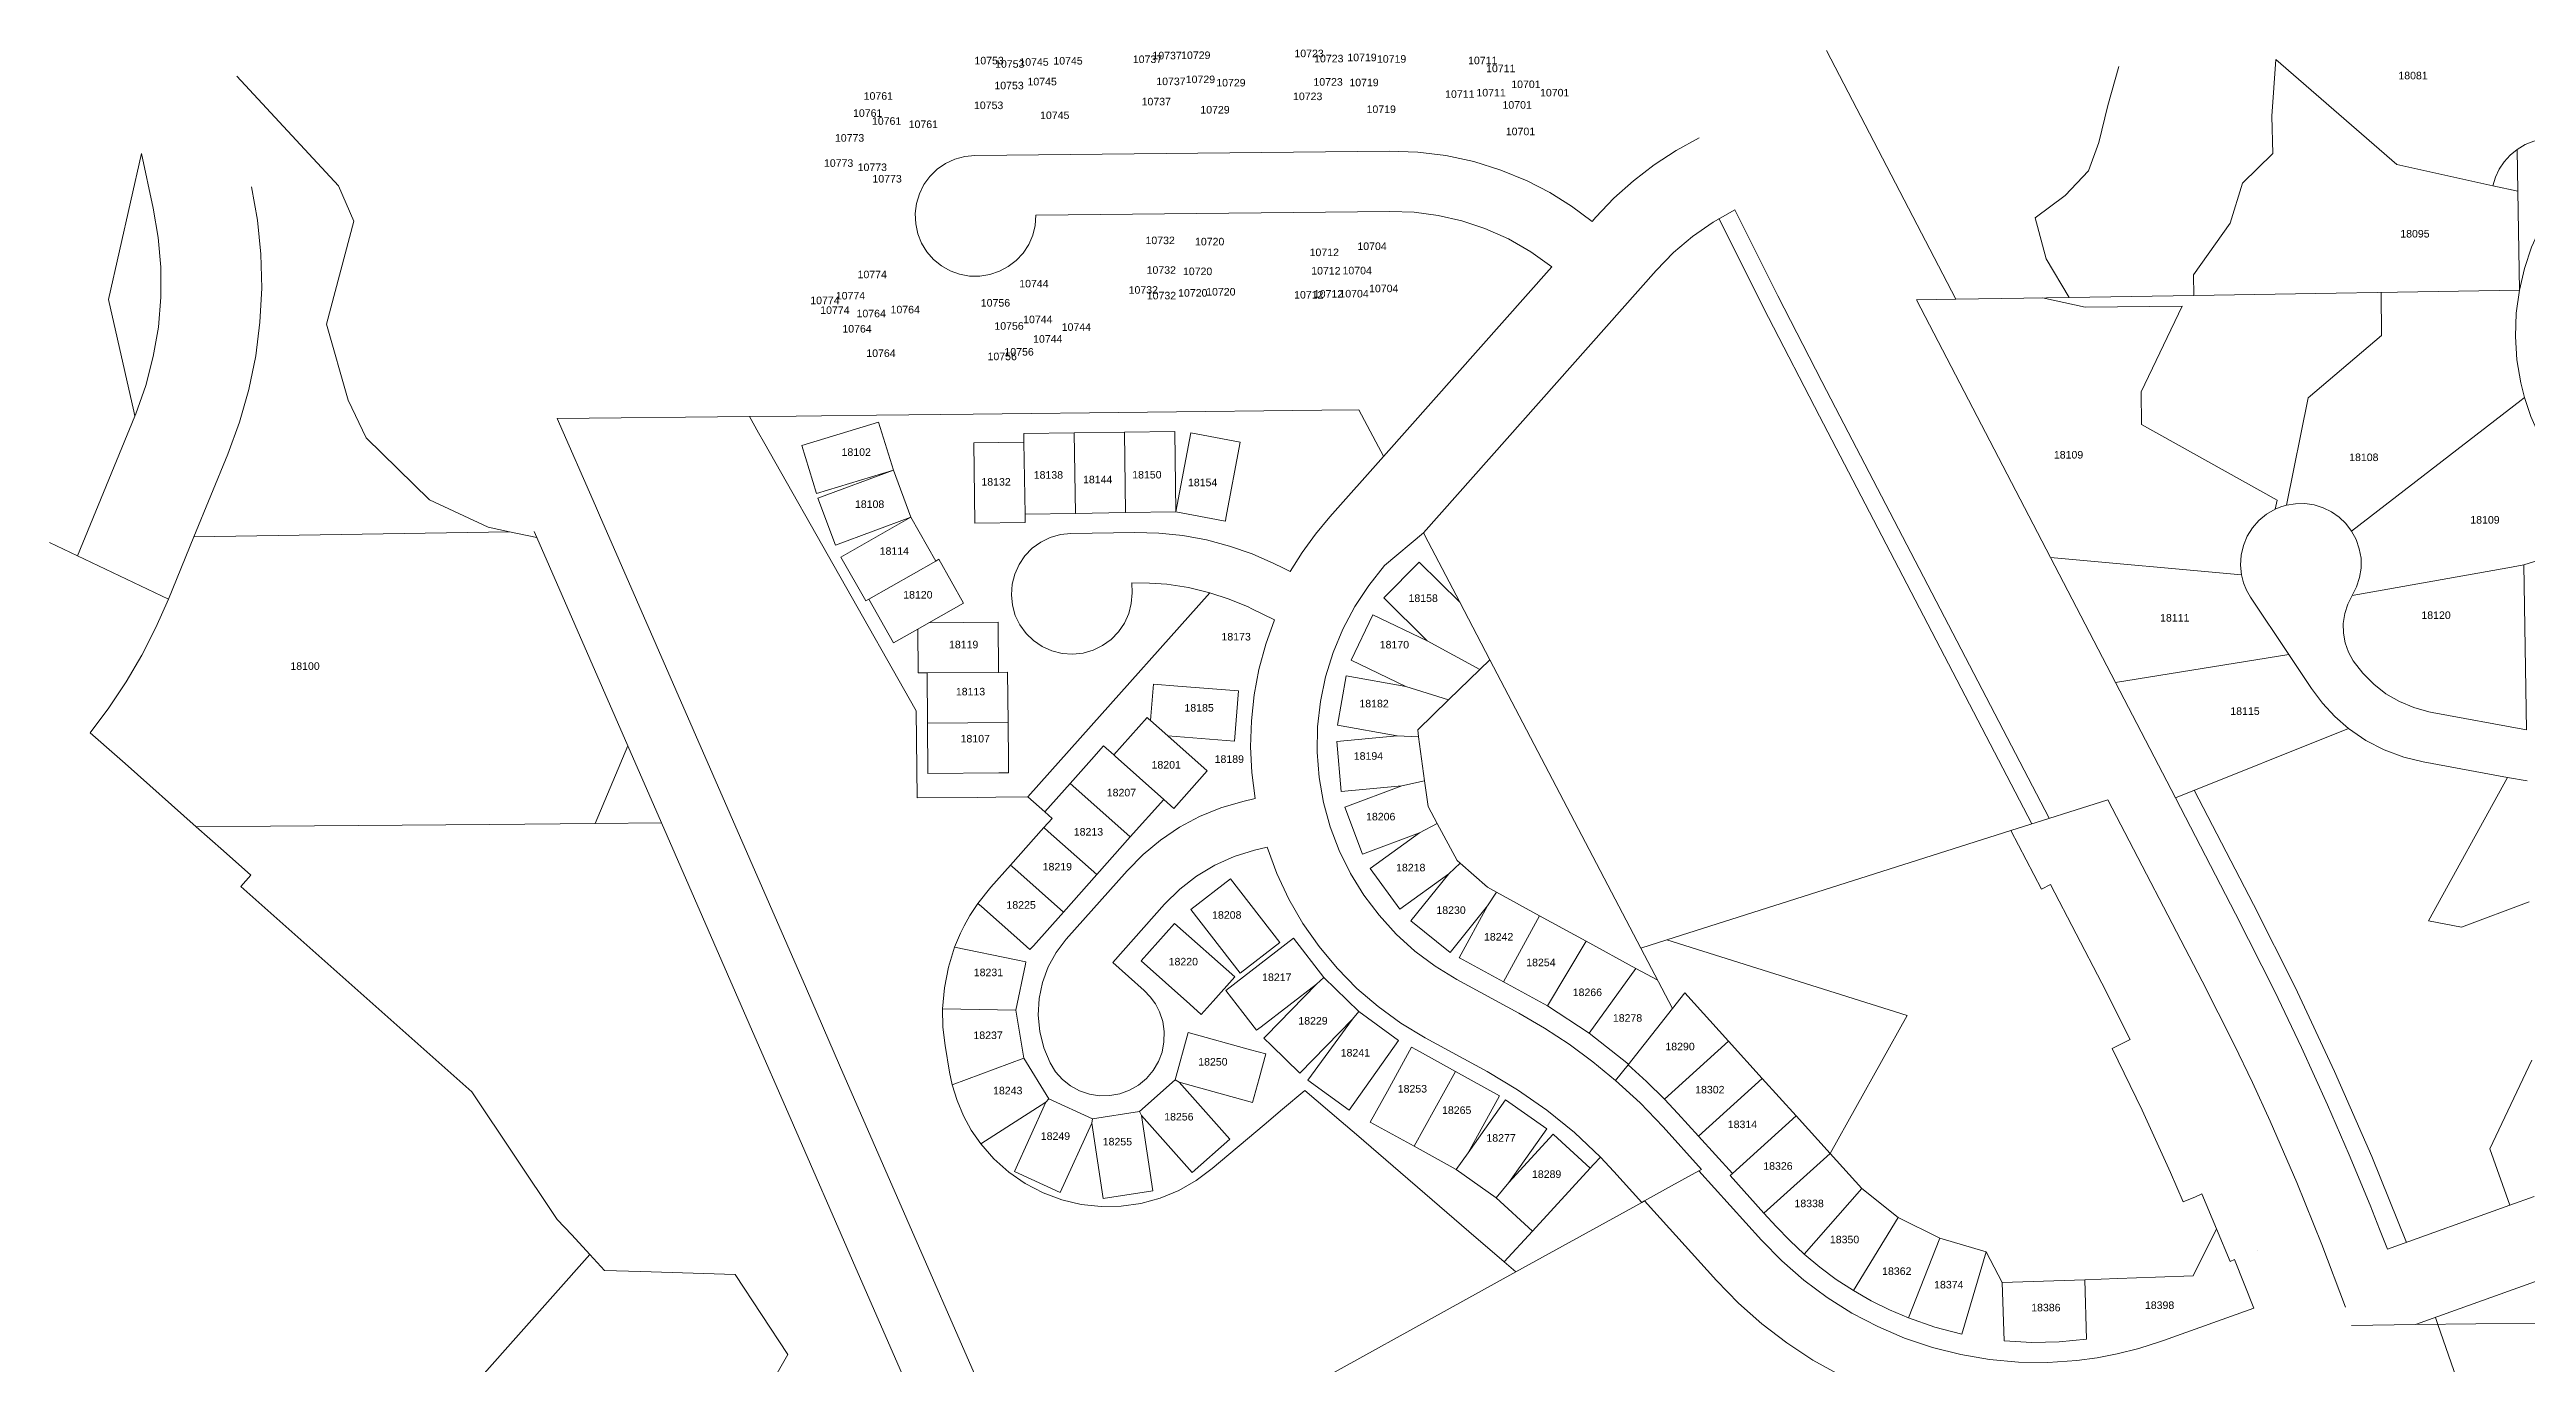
# Model space of a CAD drawing. Header units: feet. Extents: x 865220 to 2821149, y -2240498 to 944432.
# Drawn here: x 2809949 to 2812411, y 943117 to 944423 of the extents above; entities that cross this region are included whole.
import ezdxf
from ezdxf.enums import TextEntityAlignment as Align

# ---------------------------------------------------------------- set-up
doc = ezdxf.new("R2010")
doc.units = ezdxf.units.FT
doc.header["$LTSCALE"] = 0.015
doc.header["$MEASUREMENT"] = 0
doc.layers.add('Dakota County Addresses', color=7, linetype='Continuous')
doc.layers.add('Dakota County Parcels', color=7, linetype='Continuous')
doc.styles.add('Dimensions 100', font='arial.ttf')

# ---------------------------------------------------------------- blocks, each defined once
blk = doc.blocks.new('ACMAP_ANN_TEMPLATE_Dakota County Addresses')
at = {"layer": 'Dakota County Addresses', "style": 'Dimensions 100'}
blk.add_attdef('DakotaCountyAddress', text='', height=50, dxfattribs=at).set_placement((0, 0), align=Align.CENTER)

msp = doc.modelspace()

# ---------------------------------------------------------------- linework, layer by layer
at = {"layer": 'Dakota County Parcels', "lineweight": 5}
for p, q in [((2811843.9, 944174.8), (2811715.3, 944422)), ((2810236.4, 944287.5), (2810135.4, 944396.8)), ((2811995.2, 944367.4), (2812006, 944406.3)), ((2812162.1, 944413.2), (2812158, 944357)), ((2812162.1, 944413.2), (2812282.3, 944308.7)), ((2811986, 944330.6), (2811995.2, 944367.4)), ((2812158, 944357), (2812158.9, 944319.7)), ((2810007.9, 944174.7), (2810040.7, 944319.6)), ((2810052.4, 944265.5), (2810040.7, 944319.6)), ((2810869, 944317.6), (2811280.9, 944322.1)), ((2811976, 944302.6), (2811986, 944330.6)), ((2812158.9, 944319.7), (2812129, 944290.3)), ((2812401.8, 944323.8), (2812402.5, 944282.3)), ((2811952.7, 944277.9), (2811976, 944302.6)), ((2812282.3, 944308.7), (2812377.7, 944287.7)), ((2810251.9, 944252.3), (2810236.4, 944287.5)), ((2811922.9, 944255.9), (2811952.7, 944277.9)), ((2812129, 944290.3), (2812116.6, 944250.3)), ((2812377.7, 944287.7), (2812402.5, 944282.3)), ((2812402.5, 944282.3), (2812404.1, 944183.8)), ((2810251.9, 944252.3), (2810224.7, 944149.9)), ((2810929.6, 944258.3), (2811281.6, 944262.2)), ((2811482.4, 944252.2), (2811486.2, 944256.5)), ((2811933.9, 944214.9), (2811922.9, 944255.9)), ((2812116.6, 944250.3), (2812080.1, 944199.2)), ((2811275.1, 944018.5), (2811442.5, 944207.2)), ((2811314.8, 943942.7), (2811546, 944203.4)), ((2811956.8, 944176.6), (2811933.9, 944214.9)), ((2812080.1, 944199.2), (2812080.5, 944178.6)), ((2811843.9, 944174.8), (2811804.8, 944174.1)), ((2811938, 943917.9), (2811804.8, 944174.1)), ((2811956.8, 944176.6), (2811843.9, 944174.8)), ((2811972.4, 944166.8), (2811930.2, 944176.2)), ((2812080.5, 944178.6), (2811956.8, 944176.6)), ((2812404.1, 944183.8), (2812080.5, 944178.6)), ((2812267.1, 944138.6), (2812266.7, 944181.6)), ((2810224.7, 944149.9), (2810246.3, 944074.4)), ((2812069.1, 944167.8), (2811972.4, 944166.8)), ((2812028.2, 944082.8), (2812069.1, 944167.8)), ((2812194.3, 944076.8), (2812267.1, 944138.6)), ((2810246.3, 944074.4), (2810263.9, 944036.9)), ((2812028.5, 944050.4), (2812028.2, 944082.8)), ((2812172.5, 943970), (2812194.3, 944076.8)), ((2812405.8, 944074.5), (2812237.3, 943944.3)), ((2812405.5, 944091.8), (2812409.2, 944077.2)), ((2812405.8, 944074.5), (2812409.2, 944077.2)), ((2809977.1, 943919.6), (2810034.1, 944058.7)), ((2810454, 944056.1), (2810645, 944058.2)), ((2810773.4, 944052.7), (2810696.9, 944029.3)), ((2810788, 944004.9), (2810773.4, 944052.7)), ((2811708.4, 944058.5), (2811919.5, 943653.2)), ((2811724.4, 944066.8), (2811936.9, 943658.7)), ((2812163.3, 943975.1), (2812028.5, 944050.4)), ((2810126.6, 944020.8), (2810092.9, 943938.4)), ((2810263.9, 944036.9), (2810327, 943975.2)), ((2810696.9, 944029.3), (2810711.5, 943981.5)), ((2810917.8, 944032.8), (2810867.9, 944032)), ((2810867.9, 944032), (2810869, 943952.1)), ((2810967.7, 944041.9), (2810917.7, 944041.2)), ((2810917.8, 944032.8), (2810917.7, 944041.2)), ((2810918.9, 943961.2), (2810917.8, 944032.8)), ((2811017.7, 944042.7), (2810967.7, 944041.9)), ((2810967.7, 944041.9), (2810968.9, 943961.9)), ((2811067.7, 944043.4), (2811017.7, 944042.7)), ((2811017.7, 944042.7), (2811018.9, 943962.7)), ((2811068.9, 943963.4), (2811067.7, 944043.4)), ((2811083.6, 944042), (2811068.9, 943963.4)), ((2811132.8, 944032.8), (2811083.6, 944042)), ((2810711.5, 943981.5), (2810788, 944004.9)), ((2810788, 944004.9), (2810713, 943977.1)), ((2810805.4, 943958), (2810788, 944004.9)), ((2811221.7, 943958.3), (2811275.1, 944018.5)), ((2810327, 943975.2), (2810385.3, 943948.1)), ((2810713, 943977.1), (2810730.4, 943930.2)), ((2812161.5, 943966.1), (2812163.3, 943975.1)), ((2810385.3, 943948.1), (2810406.5, 943943.6)), ((2810730.4, 943930.2), (2810805.4, 943958)), ((2810805.4, 943958), (2810735.8, 943918.5)), ((2810830.1, 943914.5), (2810805.4, 943958)), ((2810869, 943952.1), (2810919, 943952.8)), ((2810918.9, 943961.2), (2810968.9, 943961.9)), ((2810919, 943952.8), (2810918.9, 943961.2)), ((2810968.9, 943961.9), (2811018.9, 943962.7)), ((2811018.9, 943962.7), (2811068.9, 943963.4)), ((2810092.9, 943938.4), (2810067.5, 943876.6)), ((2810092.9, 943938.4), (2810406.5, 943943.6)), ((2810406.5, 943943.6), (2810433.6, 943937.9)), ((2810964.4, 943941.9), (2811028, 943942.8)), ((2811314.8, 943942.7), (2811276.3, 943909.9)), ((2812408.5, 943910.7), (2812493.1, 943937.4)), ((2810735.8, 943918.5), (2810760.5, 943875)), ((2810763.5, 943876.7), (2810830.1, 943914.5)), ((2810830.1, 943914.5), (2810833.1, 943916.2)), ((2810857.7, 943872.7), (2810833.1, 943916.2)), ((2811310.6, 943913.3), (2811275.4, 943877.8)), ((2811350.9, 943873.7), (2811310.6, 943913.3)), ((2812002.6, 943793.7), (2811938, 943917.9)), ((2811938, 943917.9), (2812128, 943900.7)), ((2812411.1, 943746.8), (2812408.5, 943910.7)), ((2810760.5, 943875), (2810763.5, 943876.7)), ((2810763.5, 943876.7), (2810788.2, 943833.3)), ((2810857.7, 943872.7), (2810823.4, 943853.2)), ((2811025.1, 943892.7), (2811025.3, 943882.8)), ((2811275.4, 943877.8), (2811318.7, 943835.2)), ((2811380.9, 943816.4), (2811350.9, 943873.7)), ((2812174.9, 943821.6), (2812137, 943878.5)), ((2810823.4, 943853.2), (2810812.2, 943846.9)), ((2810892.2, 943853.8), (2810823.4, 943853.2)), ((2810892.6, 943803.8), (2810892.2, 943853.8)), ((2811166.8, 943856), (2811144.4, 943867)), ((2811264.5, 943861), (2811243, 943815.8)), ((2811318.7, 943835.2), (2811264.5, 943861)), ((2810812.2, 943846.9), (2810788.2, 943833.3)), ((2810812.2, 943846.9), (2810812.6, 943803.2)), ((2811318.7, 943835.2), (2811370.9, 943806.7)), ((2810812.6, 943803.2), (2810821.6, 943803.2)), ((2810821.6, 943803.2), (2810892.6, 943803.8)), ((2810821.6, 943803.2), (2810822, 943753.2)), ((2810892.6, 943803.8), (2810901.6, 943803.9)), ((2810902, 943753.9), (2810901.6, 943803.9)), ((2811238.1, 943800.5), (2811229.4, 943751.3)), ((2811297.5, 943789.9), (2811238.1, 943800.5)), ((2811243, 943815.8), (2811297.5, 943789.9)), ((2811339.8, 943776.4), (2811370.9, 943806.7)), ((2811370.9, 943806.7), (2811380.9, 943816.4)), ((2811380.9, 943816.4), (2811530.9, 943529.7)), ((2812002.6, 943793.7), (2812174.9, 943821.6)), ((2812197.4, 943787.7), (2812174.9, 943821.6)), ((2811127.2, 943735.5), (2811131.2, 943785.3)), ((2811339.8, 943776.4), (2811297.5, 943789.9)), ((2811309.2, 943746.7), (2811339.8, 943776.4)), ((2812062.2, 943679.1), (2812002.6, 943793.7)), ((2810810.8, 943765.4), (2810811.8, 943679)), ((2810822, 943753.2), (2810902, 943753.9)), ((2810822, 943753.2), (2810822.4, 943703.2)), ((2811040.3, 943759), (2811007, 943721.7)), ((2811060.8, 943740.8), (2811043.6, 943756)), ((2811229.4, 943751.3), (2811288.8, 943740.7)), ((2812411.1, 943746.8), (2812317.4, 943763.9)), ((2810524, 943730.8), (2810491.7, 943653.5)), ((2810996.9, 943730.6), (2811007, 943721.7)), ((2811100, 943705.8), (2811060.8, 943740.8)), ((2811060.8, 943740.8), (2811127.2, 943735.5)), ((2811288.8, 943740.7), (2811228.7, 943735.2)), ((2811228.7, 943735.2), (2811233.2, 943685.4)), ((2811310.1, 943739.8), (2811288.8, 943740.7)), ((2811310.1, 943739.8), (2811309.2, 943746.7)), ((2811316, 943696.1), (2811310.1, 943739.8)), ((2812062.2, 943679.1), (2812234.4, 943747.9)), ((2811066.8, 943668.5), (2811100, 943705.8)), ((2812392.3, 943699.4), (2812308.4, 943714.7)), ((2810921.8, 943679.9), (2810938.6, 943665)), ((2810963.7, 943693.3), (2810938.6, 943665)), ((2811023.5, 943640.1), (2811056.7, 943677.5)), ((2811056.7, 943677.5), (2811066.8, 943668.5)), ((2811135.2, 943675.5), (2811147.6, 943678.5)), ((2811233.2, 943685.4), (2811293.3, 943690.9)), ((2811293.3, 943690.9), (2811236.8, 943669.8)), ((2811316, 943696.1), (2811293.3, 943690.9)), ((2811319.5, 943670.4), (2811316, 943696.1)), ((2811995, 943677.1), (2811898.8, 943646.6)), ((2812088.9, 943496.7), (2811995, 943677.1)), ((2812062.2, 943679.1), (2812122.1, 943563.8)), ((2812313.8, 943556.6), (2812392.3, 943699.4)), ((2812412, 943695.8), (2812392.3, 943699.4)), ((2810945.7, 943658.6), (2810937.7, 943649.6)), ((2810938.6, 943665), (2810945.7, 943658.6)), ((2811236.8, 943669.8), (2811254.4, 943622.9)), ((2811310.9, 943644.1), (2811328.5, 943653.6)), ((2811328.5, 943653.6), (2811319.5, 943670.4)), ((2811348.5, 943616.7), (2811328.5, 943653.6)), ((2810095.2, 943650.2), (2810122.2, 943626.2)), ((2810937.7, 943649.6), (2810904.4, 943612.2)), ((2810990.3, 943602.8), (2811023.5, 943640.1)), ((2811159.4, 943629.9), (2811147, 943626.9)), ((2811254.4, 943622.9), (2811310.9, 943644.1)), ((2811310.9, 943644.1), (2811262, 943608.8)), ((2811898.8, 943646.6), (2811556.8, 943537.9)), ((2811898.8, 943646.6), (2811929.2, 943588.1)), ((2810122.2, 943626.2), (2810149.4, 943602.1)), ((2810149.4, 943602.1), (2810139.4, 943590.9)), ((2810904.4, 943612.2), (2810884.9, 943590.3)), ((2810957, 943565.4), (2810990.3, 943602.8)), ((2810959.7, 943538.4), (2811020.3, 943606.4)), ((2811262, 943608.8), (2811291.3, 943568.3)), ((2811291.3, 943568.3), (2811340.2, 943603.6)), ((2811340.2, 943603.6), (2811302.4, 943556.6)), ((2811340.2, 943603.6), (2811351.3, 943614.2)), ((2811351.3, 943614.2), (2811348.5, 943616.7)), ((2811378.4, 943590.1), (2811351.3, 943614.2)), ((2810139.4, 943590.9), (2810369.2, 943386.7)), ((2810884.9, 943590.3), (2810872, 943574.1)), ((2811123.2, 943598.6), (2811083.7, 943568)), ((2811172.2, 943535.3), (2811123.2, 943598.6)), ((2811387.6, 943585.1), (2811378.4, 943590.1)), ((2811378.5, 943571.5), (2811387.6, 943585.1)), ((2811430.2, 943561.8), (2811387.6, 943585.1)), ((2811929.2, 943588.1), (2811938, 943592.7)), ((2811938, 943592.7), (2811989.1, 943494.6)), ((2811057.6, 943573.2), (2811006, 943515.2)), ((2811067.5, 943554.2), (2811034.3, 943516.8)), ((2811127.3, 943501), (2811067.5, 943554.2)), ((2811083.7, 943568), (2811132.7, 943504.7)), ((2811302.4, 943556.6), (2811341.3, 943525.3)), ((2811341.3, 943525.3), (2811378.5, 943571.5)), ((2811378.5, 943571.5), (2811350.4, 943520)), ((2811430.2, 943561.8), (2811394.3, 943496.1)), ((2811476.7, 943536.4), (2811430.2, 943561.8)), ((2812122.1, 943563.8), (2812161.1, 943486.4)), ((2812346.7, 943550.3), (2812313.8, 943556.6)), ((2812413.9, 943575.5), (2812346.7, 943550.3)), ((2811185.7, 943539.4), (2811118.5, 943487.4)), ((2811132.7, 943504.7), (2811172.2, 943535.3)), ((2811215.9, 943500.5), (2811185.7, 943539.4)), ((2811438.2, 943472.2), (2811476.7, 943536.4)), ((2811526.1, 943509.4), (2811476.7, 943536.4)), ((2811556.8, 943537.9), (2811530.9, 943529.7)), ((2811530.9, 943529.7), (2811562.4, 943469.5)), ((2811795.7, 943462.7), (2811556.8, 943537.9)), ((2811006, 943515.2), (2811037.2, 943487.5)), ((2811479.6, 943445), (2811526.1, 943509.4)), ((2811547.7, 943497.6), (2811526.1, 943509.4)), ((2811215.9, 943500.5), (2811208.5, 943493.9)), ((2811250.7, 943466.5), (2811215.9, 943500.5)), ((2811348.1, 943498.4), (2811409.7, 943464.8)), ((2811438.2, 943472.2), (2811394.3, 943496.1)), ((2811562.4, 943469.5), (2811574.7, 943485)), ((2811574.7, 943485), (2811618.1, 943437.1)), ((2812017.4, 943438.8), (2811989.1, 943494.6)), ((2812120.7, 943433.7), (2812088.9, 943496.7)), ((2812161.1, 943486.4), (2812187.6, 943430.8)), ((2810909.7, 943467.8), (2810836.9, 943469.2)), ((2810917.6, 943420.3), (2810909.7, 943467.8)), ((2811191.9, 943405.2), (2811244.3, 943459)), ((2811244.3, 943459), (2811199.9, 943398.4)), ((2811250.7, 943466.5), (2811244.3, 943459)), ((2811290, 943437.7), (2811250.7, 943466.5)), ((2811438.2, 943472.2), (2811479.6, 943445)), ((2811562.4, 943469.5), (2811518.3, 943413.7)), ((2811719, 943325.5), (2811795.7, 943462.7)), ((2810839.4, 943432.9), (2810843.9, 943406.3)), ((2811068.2, 943398.6), (2811081.1, 943445.6)), ((2811240.9, 943368.3), (2811290, 943437.7)), ((2811378.1, 943406.9), (2811316.5, 943440.5)), ((2811479.6, 943445), (2811518.7, 943414.1)), ((2811618.1, 943437.1), (2811554.4, 943379.5)), ((2811618.1, 943437.1), (2811651.6, 943400)), ((2812017.4, 943438.8), (2811999.5, 943429.9)), ((2812138.7, 943395.9), (2812120.7, 943433.7)), ((2812187.6, 943430.8), (2812213.4, 943373.9)), ((2810843.9, 943406.3), (2810846.5, 943393.7)), ((2810846.5, 943393.7), (2810917.6, 943420.3)), ((2810942.6, 943379.6), (2810917.6, 943420.3)), ((2811346.8, 943406.9), (2811305.7, 943332.5)), ((2811346.8, 943406.9), (2811390.5, 943382.8)), ((2811518.3, 943413.7), (2811505.9, 943397.9)), ((2812416.5, 943418.3), (2812374.8, 943329.9)), ((2810369.2, 943386.7), (2810454, 943259.9)), ((2811068.2, 943398.6), (2811032.7, 943367.1)), ((2811072, 943396.2), (2811068.2, 943398.6)), ((2811122.3, 943339.6), (2811072, 943396.2)), ((2811145, 943376.2), (2811072, 943396.2)), ((2811199.9, 943398.4), (2811240.9, 943368.3)), ((2811390.5, 943382.8), (2811359.2, 943325.9)), ((2811651.6, 943400), (2811588.2, 943342.7)), ((2811651.6, 943400), (2811685.3, 943362.8)), ((2812156.4, 943357.4), (2812138.7, 943395.9)), ((2810874.8, 943335), (2810939.7, 943376.3)), ((2810939.7, 943376.3), (2810908.3, 943307.4)), ((2810942.6, 943379.6), (2810939.7, 943376.3)), ((2810985.8, 943360), (2810942.6, 943379.6)), ((2810953.8, 943286.7), (2810985.2, 943355.6)), ((2810985.8, 943360), (2810985.2, 943355.6)), ((2810985.2, 943355.6), (2810996.5, 943280.7)), ((2811032.7, 943367.1), (2810985.8, 943360)), ((2811032.7, 943367.1), (2811034.6, 943363)), ((2811034.6, 943363), (2811084.9, 943306.4)), ((2811045.9, 943288.2), (2811034.6, 943363)), ((2811305.7, 943332.5), (2811261.9, 943356.6)), ((2811396.5, 943378.8), (2811359.2, 943325.9)), ((2811437.4, 943349.9), (2811396.5, 943378.8)), ((2811567.8, 943365.3), (2811554.4, 943379.5)), ((2811685.3, 943362.8), (2811621.9, 943305.4)), ((2811685.3, 943362.8), (2811719, 943325.5)), ((2811084.9, 943306.4), (2811122.3, 943339.6)), ((2811347.5, 943309.4), (2811305.7, 943332.5)), ((2811437.4, 943349.9), (2811399.7, 943296.6)), ((2811443.8, 943344.7), (2811399.7, 943296.6)), ((2811553, 943351.8), (2811591.2, 943309.6)), ((2811588.2, 943342.7), (2811621.9, 943305.4)), ((2810908.3, 943307.4), (2810953.8, 943286.7)), ((2811359.2, 943325.9), (2811347.5, 943309.4)), ((2811347.5, 943309.4), (2811387.3, 943281.3)), ((2811423.2, 943248.3), (2811480.7, 943310.9)), ((2811504, 943307.6), (2811490.7, 943321.8)), ((2811531.9, 943276.8), (2811504, 943307.6)), ((2811588.5, 943308.1), (2811561.5, 943293.2)), ((2811591.2, 943309.6), (2811588.5, 943308.1)), ((2811588.5, 943308.1), (2811650.7, 943239.3)), ((2811719, 943325.5), (2811653.3, 943266.2)), ((2811719, 943325.5), (2811750.7, 943290.4)), ((2812070.1, 943277.2), (2812057.3, 943306.5)), ((2812374.8, 943329.9), (2812394.7, 943274)), ((2810996.5, 943280.7), (2811045.9, 943288.2)), ((2811399.7, 943296.6), (2811387.3, 943281.3)), ((2811561.5, 943293.2), (2811534.6, 943278.3)), ((2811621.9, 943305.4), (2811619.7, 943303.4)), ((2811619.7, 943303.4), (2811653.3, 943266.2)), ((2811750.7, 943290.4), (2811693.2, 943225.4)), ((2811750.7, 943290.4), (2811786.7, 943261.7)), ((2812070.1, 943277.2), (2812082.2, 943282.4)), ((2812082.2, 943282.4), (2812088.5, 943285.1)), ((2812103.1, 943250.5), (2812088.5, 943285.1)), ((2812418.7, 943282.6), (2812394.7, 943274)), ((2811387.3, 943281.3), (2811423.2, 943248.3)), ((2811387.3, 943281.3), (2811387.3, 943281.3)), ((2811534.6, 943278.3), (2811531.9, 943276.8)), ((2811534.6, 943278.3), (2811606.2, 943199.1)), ((2811653.3, 943266.2), (2811665.5, 943252.7)), ((2811786.7, 943261.7), (2811742.2, 943189.1)), ((2811786.7, 943261.7), (2811828, 943241.1)), ((2812255.7, 943273.9), (2812265.1, 943250.2)), ((2812394.7, 943274), (2812273, 943230.1)), ((2811395.1, 943217.7), (2811423.2, 943248.3)), ((2811828, 943241.1), (2811796.8, 943161.8)), ((2811828, 943241.1), (2811874.1, 943227.5)), ((2812079.8, 943203.6), (2812103.1, 943250.5)), ((2812116.5, 943218), (2812103.1, 943250.5)), ((2812103.1, 943250.5), (2812103.1, 943250.5)), ((2812265.1, 943250.2), (2812273, 943230.1)), ((2810486.3, 943224.8), (2810018.8, 942698.5)), ((2810486.3, 943224.8), (2810500.8, 943209.1)), ((2811395.1, 943217.7), (2811406.7, 943207.6)), ((2811874.1, 943227.5), (2811849.9, 943145.7)), ((2811874.1, 943227.5), (2811890.1, 943197.1)), ((2812116.5, 943218), (2812121.1, 943219.8)), ((2812140.1, 943171.7), (2812121.1, 943219.8)), ((2812144.3, 943229.2), (2812144.3, 943229.2)), ((2810630.7, 943205.1), (2810683.1, 943125.4)), ((2810753.1, 943206.1), (2810893.6, 942884.2)), ((2811406.7, 943207.6), (2810937.6, 942948.5)), ((2811890.1, 943197.1), (2811972.1, 943199.9)), ((2811890.1, 943197.1), (2811892.1, 943139.1)), ((2811972.1, 943199.9), (2812004.8, 943201.1)), ((2811972.1, 943199.9), (2811974, 943140.9)), ((2812004.8, 943201.1), (2812042.3, 943202.3)), ((2812042.3, 943202.3), (2812079.8, 943203.6)), ((2812301, 943155.2), (2812420, 943198.1)), ((2812047.3, 943138.3), (2812050.4, 943139.4)), ((2812301, 943155.2), (2812420.7, 943156.5)), ((2810683.1, 943125.4), (2810576.3, 942939))]:
    msp.add_line(p, q, dxfattribs=at)
for points in [[(2810869, 944317.6), (2810858.9, 944316.7), (2810849.1, 944314), (2810840, 944309.8), (2810831.6, 944304), (2810824.3, 944297), (2810818.4, 944288.8), (2810813.9, 944279.7), (2810811, 944270), (2810809.7, 944260), (2810810.2, 944249.9), (2810812.3, 944240), (2810816.1, 944230.7), (2810821.3, 944222.1), (2810827.9, 944214.5), (2810835.7, 944208.2), (2810844.5, 944203.2), (2810853.9, 944199.8), (2810863.8, 944197.9), (2810873.9, 944197.8), (2810883.8, 944199.4), (2810893.4, 944202.6), (2810902.2, 944207.3), (2810910.2, 944213.4), (2810917, 944220.8), (2810922.5, 944229.3), (2810926.5, 944238.5), (2810928.9, 944248.3), (2810929.6, 944258.3)], [(2811482.4, 944252.2), (2811462, 944267.3), (2811440.4, 944280.8), (2811417.9, 944292.5), (2811391.8, 944303.3), (2811364.8, 944311.7), (2811337.2, 944317.7), (2811309.2, 944321.2), (2811280.9, 944322.1)], [(2811588.9, 944335.3), (2811566.1, 944322.8), (2811544.3, 944308.5), (2811523.6, 944292.7), (2811504.2, 944275.3), (2811486.2, 944256.5)], [(2812401.8, 944323.8), (2812394.9, 944318.1), (2812389, 944311.6), (2812384.1, 944304.2), (2812380.3, 944296.2), (2812377.7, 944287.7)], [(2812401.8, 944323.8), (2812409.9, 944328.6), (2812418.6, 944332), (2812427.8, 944334.1), (2812437.2, 944334.7), (2812446.6, 944333.8), (2812455.7, 944331.5), (2812464.3, 944327.7), (2812472.3, 944322.7), (2812479.3, 944316.5)], [(2812404.1, 944183.8), (2812409.1, 944205.4), (2812416.2, 944226.5), (2812425.3, 944246.7), (2812436.2, 944266), (2812449, 944284.2), (2812463.4, 944301.1), (2812479.3, 944316.5)], [(2810126.6, 944020.8), (2810138.3, 944052.6), (2810147.5, 944085.2), (2810154.3, 944118.4), (2810158.5, 944152), (2810160.2, 944185.8), (2810159.4, 944219.7), (2810156, 944253.4), (2810150.1, 944286.7)], [(2810034.1, 944058.7), (2810035, 944060.9), (2810044.9, 944089), (2810052.4, 944117.8), (2810057.5, 944147.1), (2810060, 944176.8), (2810060, 944206.6), (2810057.4, 944236.2), (2810052.4, 944265.5)], [(2811442.5, 944207.2), (2811421.6, 944222.1), (2811399.3, 944234.8), (2811375.9, 944245.2), (2811353, 944252.7), (2811329.5, 944258.1), (2811305.7, 944261.3), (2811281.6, 944262.2)], [(2811624.3, 944263.6), (2811602.7, 944251.4), (2811582.3, 944237.2), (2811563.3, 944221.2), (2811546, 944203.4)], [(2811608.4, 944255.2), (2811657.9, 944156.6), (2811708.4, 944058.5)], [(2811624.3, 944263.6), (2811667.2, 944178.1), (2811710.8, 944093.1), (2811724.4, 944066.8)], [(2810034.1, 944058.7), (2810033.1, 944063.4), (2810007.9, 944174.7)], [(2812405.5, 944091.8), (2812401.7, 944114.6), (2812400.2, 944137.7), (2812401, 944160.9), (2812404.1, 944183.8)], [(2812444.1, 944005.3), (2812433.1, 944022.1), (2812423.6, 944039.7), (2812415.6, 944058.1), (2812409.2, 944077.2)], [(2810937.6, 942948.5), (2810734.6, 943413.3), (2810701.6, 943489), (2810495.9, 943960.2), (2810491.9, 943969.4), (2810454, 944056.1)], [(2811250.8, 944064.8), (2811214, 944064.4), (2810867.4, 944060.6), (2810771.3, 944059.6), (2810716.5, 944059), (2810691.4, 944058.7), (2810645, 944058.2)], [(2810645, 944058.2), (2810654.1, 944042), (2810659.1, 944033.3), (2810810.8, 943765.4)], [(2811275.1, 944018.5), (2811274.7, 944019.3), (2811270.1, 944028), (2811250.8, 944064.8)], [(2811118, 943954.2), (2811118.6, 943957.2), (2811132.8, 944032.8)], [(2812237.3, 943944.3), (2812231.7, 943951.7), (2812225, 943958.1), (2812217.4, 943963.4), (2812209, 943967.5), (2812200.1, 943970.3), (2812190.9, 943971.6), (2812181.7, 943971.5), (2812172.5, 943970)], [(2811068.9, 943963.4), (2811116.2, 943954.5), (2811118, 943954.2)], [(2811221.7, 943958.3), (2811207.5, 943941.1), (2811194.3, 943923), (2811182.4, 943904)], [(2812161.5, 943966.1), (2812152.9, 943961.2), (2812145.3, 943954.9), (2812138.7, 943947.5), (2812133.5, 943939.1), (2812129.8, 943930), (2812127.5, 943920.3), (2812126.9, 943910.5), (2812128, 943900.7)], [(2812172.5, 943970), (2812166.9, 943968.3), (2812161.5, 943966.1)], [(2809949.4, 943932.8), (2809977.1, 943919.6), (2810067.5, 943876.6)], [(2810430.9, 943944), (2810433.6, 943937.9), (2810524, 943730.8), (2810557.5, 943654.1)], [(2810964.4, 943941.9), (2810954, 943940.8), (2810943.9, 943938), (2810934.5, 943933.4), (2810926, 943927.3), (2810918.8, 943919.8), (2810912.9, 943911.1), (2810908.6, 943901.6), (2810906, 943891.4), (2810905.3, 943881), (2810906.4, 943870.6), (2810909.2, 943860.5), (2810913.8, 943851.1), (2810919.9, 943842.6), (2810927.4, 943835.4), (2810936, 943829.5), (2810945.6, 943825.2), (2810955.7, 943822.7), (2810966.2, 943821.9), (2810976.6, 943823), (2810986.6, 943825.8), (2810996, 943830.4), (2811004.5, 943836.5), (2811011.8, 943844), (2811017.7, 943852.7), (2811021.9, 943862.2), (2811024.5, 943872.3), (2811025.3, 943882.8)], [(2811166.3, 943911.9), (2811144.6, 943921.5), (2811122.2, 943929.4), (2811099.2, 943935.5), (2811075.7, 943939.8), (2811051.9, 943942.2), (2811028, 943942.8)], [(2811350.9, 943873.7), (2811319.5, 943933.6), (2811314.8, 943942.7)], [(2812238, 943880.2), (2812242.3, 943888.8), (2812245.3, 943898), (2812246.8, 943907.5), (2812246.7, 943917.2), (2812245, 943926.7), (2812241.9, 943935.8), (2812237.3, 943944.3)], [(2811166.3, 943911.9), (2811175.2, 943907.6), (2811182.4, 943904)], [(2811276.3, 943909.9), (2811260.5, 943890.2), (2811246.6, 943869.2), (2811234.7, 943846.9), (2811225, 943823.6), (2811217.6, 943799.5), (2811212.4, 943774.8), (2811209.7, 943749.7), (2811209.2, 943724.5), (2811211.2, 943699.3), (2811215.5, 943674.5), (2811222.2, 943650.1), (2811231.1, 943626.5), (2811242.3, 943603.9), (2811255.5, 943582.4), (2811270.7, 943562.2), (2811287.7, 943543.6), (2811306.4, 943526.7), (2811326.6, 943511.6), (2811348.1, 943498.4)], [(2812128, 943900.7), (2812130, 943892.9), (2812133, 943885.5), (2812137, 943878.5)], [(2812238, 943880.2), (2812392.7, 943907.9), (2812408.5, 943910.7)], [(2809989.8, 943743.8), (2810008.3, 943768.5), (2810025.4, 943794.3), (2810041, 943820.9), (2810055, 943848.4), (2810067.5, 943876.6)], [(2810921.8, 943679.9), (2810984.7, 943750.5), (2811091.5, 943870.5), (2811102.7, 943883)], [(2811102.7, 943883), (2811081.5, 943888.1), (2811059.9, 943891.4), (2811042.5, 943892.6), (2811025.1, 943892.7)], [(2811144.4, 943867), (2811140.6, 943868.8), (2811121.9, 943876.6), (2811102.7, 943883)], [(2812239, 943815.4), (2812234.3, 943824), (2812231, 943833.2), (2812229.3, 943842.8), (2812229.1, 943852.5), (2812230.5, 943862.2), (2812233.5, 943871.5), (2812238, 943880.2)], [(2811166.8, 943856), (2811158.2, 943831.7), (2811151.4, 943806.8), (2811146.7, 943781.4), (2811143.9, 943755.7), (2811143.1, 943729.9), (2811144.4, 943704.1), (2811147.6, 943678.5)], [(2812317.4, 943763.9), (2812314, 943764.6), (2812299.1, 943768.7), (2812284.8, 943774.8), (2812271.5, 943782.6), (2812259.3, 943792.1), (2812248.4, 943803.1), (2812239, 943815.4)], [(2811046.5, 943792.1), (2811043.9, 943760.2), (2811043.6, 943756)], [(2811131.2, 943785.3), (2811070.6, 943790.1), (2811046.5, 943792.1)], [(2812234.4, 943747.9), (2812220.7, 943759.8), (2812208.3, 943773.1), (2812197.4, 943787.7)], [(2810902.4, 943703.9), (2810902.3, 943714.4), (2810902, 943753.9)], [(2811043.6, 943756), (2811041.7, 943757.7), (2811040.3, 943759)], [(2809989.8, 943743.8), (2810016.6, 943720), (2810024.4, 943713.1), (2810095.2, 943650.2)], [(2810996.9, 943730.6), (2810984.9, 943717.1), (2810963.7, 943693.3)], [(2812308.4, 943714.7), (2812289.1, 943719.4), (2812269.8, 943726.6), (2812251.5, 943736.2), (2812234.4, 943747.9)], [(2810822.4, 943703.2), (2810892.9, 943703.8), (2810902.4, 943703.9)], [(2811007, 943721.7), (2811008.5, 943720.4), (2811056.7, 943677.5)], [(2810811.8, 943679), (2810871.2, 943679.5), (2810889.8, 943679.6), (2810921.8, 943679.9)], [(2811023.5, 943640.1), (2810975.2, 943683), (2810963.7, 943693.3)], [(2812139.9, 943573), (2812080.9, 943686.5), (2812080.8, 943686.6)], [(2810557.5, 943654.1), (2810491.7, 943653.5), (2810387, 943652.6), (2810168.8, 943650.8), (2810095.2, 943650.2)], [(2810557.5, 943654.1), (2810650.3, 943441.5), (2810683.1, 943366.5), (2810753.1, 943206.1)], [(2811135.2, 943675.5), (2811113.4, 943669), (2811092.4, 943660.4), (2811072.4, 943649.7), (2811053.6, 943637.1), (2811036.2, 943622.6), (2811020.3, 943606.4)], [(2810937.7, 943649.6), (2810942, 943645.7), (2810990.3, 943602.8)], [(2811147, 943626.9), (2811126.8, 943620.7), (2811107.4, 943612), (2811089.3, 943601.1), (2811072.6, 943588.1), (2811057.6, 943573.2)], [(2811159.4, 943629.9), (2811169.1, 943603.7), (2811181.1, 943578.4), (2811195.1, 943554.1), (2811211.1, 943531.1), (2811229, 943509.6), (2811248.6, 943489.6), (2811269.8, 943471.4), (2811292.5, 943455), (2811316.5, 943440.5)], [(2810904.4, 943612.2), (2810908.7, 943608.4), (2810957, 943565.4)], [(2810872, 943574.1), (2810864.1, 943561.9), (2810858.4, 943551.9), (2810854.7, 943544.3), (2810848.9, 943530.5)], [(2810872, 943574.1), (2810875.5, 943571), (2810910.6, 943539.8), (2810923.8, 943528.1)], [(2810923.8, 943528.1), (2810927.2, 943531.9), (2810957, 943565.4)], [(2812291.8, 943236.9), (2812257.3, 943322.5), (2812220.5, 943407), (2812181.3, 943490.6), (2812139.9, 943573)], [(2810848.9, 943530.5), (2810842.7, 943510.5), (2810838.7, 943490), (2810836.9, 943469.2)], [(2810919.6, 943515.9), (2810910.1, 943517.9), (2810848.9, 943530.5)], [(2810959.7, 943538.4), (2810949.8, 943525.3), (2810941.8, 943510.9), (2810936.2, 943495.5), (2810932.8, 943479.4), (2810932, 943462.9), (2810933.5, 943446.6), (2810937.5, 943430.6), (2810943.9, 943415.5)], [(2810909.7, 943467.8), (2810919.2, 943513.6), (2810919.6, 943515.9)], [(2811034.3, 943516.8), (2811082.6, 943473.8), (2811094, 943463.7)], [(2811394.3, 943496.1), (2811350.6, 943519.9), (2811350.4, 943520)], [(2810943.9, 943415.5), (2810949.3, 943406.7), (2810956.1, 943399.1), (2810964.1, 943392.7), (2810973.1, 943387.8), (2810982.8, 943384.4), (2810992.9, 943382.8), (2811003.1, 943382.9), (2811013.2, 943384.8), (2811022.8, 943388.3), (2811031.7, 943393.4), (2811039.6, 943400), (2811046.2, 943407.8), (2811051.4, 943416.7), (2811055.1, 943426.2), (2811057, 943436.3), (2811057.2, 943446.6), (2811055.7, 943456.7), (2811052.4, 943466.4), (2811048.4, 943474.1), (2811043.3, 943481.2), (2811037.2, 943487.5)], [(2811094, 943463.7), (2811105.9, 943477), (2811127.3, 943501)], [(2811118.5, 943487.4), (2811135.3, 943465.7), (2811149.1, 943447.9)], [(2811149.1, 943447.9), (2811153.5, 943451.3), (2811208.5, 943493.9)], [(2811208.5, 943493.9), (2811158.4, 943442.4), (2811156.1, 943440.1)], [(2810836.9, 943469.2), (2810837.3, 943451), (2810839.4, 943432.9)], [(2811505.9, 943398), (2811483.2, 943416.6), (2811459.6, 943434), (2811435.1, 943450.1), (2811409.7, 943464.8)], [(2811081.1, 943445.6), (2811143.1, 943428.6), (2811158.2, 943424.4)], [(2811156.1, 943440.1), (2811163.7, 943432.6), (2811191.9, 943405.2)], [(2811303, 943431.1), (2811279, 943387.5), (2811261.9, 943356.6)], [(2811303, 943431.1), (2811307.9, 943428.4), (2811346.8, 943406.9)], [(2812057.3, 943306.5), (2812029.1, 943368.5), (2811999.5, 943429.9)], [(2811158.2, 943424.4), (2811151.6, 943400.1), (2811145, 943376.2)], [(2811490.7, 943321.8), (2811465, 943346.1), (2811437.5, 943368.5), (2811408.5, 943388.8), (2811378.1, 943406.9)], [(2811554.4, 943379.5), (2811536.7, 943397), (2811518.3, 943413.7)], [(2810846.5, 943393.7), (2810851.3, 943378), (2810857.6, 943362.9), (2810865.5, 943348.5), (2810874.8, 943335)], [(2811105, 943310.3), (2811156.4, 943353.8), (2811174.9, 943369.4), (2811197, 943388.1)], [(2811197, 943388.1), (2811233, 943357.2), (2811248.2, 943344.1), (2811360.1, 943247.7), (2811395.1, 943217.7)], [(2811553, 943351.8), (2811530.1, 943375.6), (2811505.9, 943397.9)], [(2811567.8, 943365.3), (2811567.8, 943365.3), (2811588.2, 943342.7)], [(2812231.2, 943172.6), (2812207.8, 943234.8), (2812182.9, 943296.4), (2812156.4, 943357.4)], [(2812213.4, 943373.9), (2812234.9, 943324.1), (2812255.7, 943273.9)], [(2810874.8, 943335), (2810887.9, 943320), (2810902.7, 943306.7), (2810919.1, 943295.4), (2810936.8, 943286.2), (2810955.4, 943279.3), (2810974.8, 943274.8), (2810994.5, 943272.6), (2811014.4, 943273), (2811034.1, 943275.8), (2811053.3, 943281), (2811071.7, 943288.6), (2811089, 943298.4), (2811105, 943310.3)], [(2811480.7, 943310.9), (2811444.2, 943344.3), (2811443.8, 943344.7)], [(2811480.7, 943310.9), (2811483.9, 943314.4), (2811490.7, 943321.8)], [(2810454, 943259.9), (2810468.3, 943244.4), (2810486.3, 943224.8)], [(2811406.7, 943207.6), (2811522.9, 943271.8), (2811531.9, 943276.8)], [(2811650.7, 943239.3), (2811671, 943218.6), (2811692.9, 943199.5), (2811716.1, 943182.1), (2811740.7, 943166.7), (2811766.5, 943153.2), (2811793.1, 943141.8), (2811820.7, 943132.5), (2811848.8, 943125.4), (2811877.4, 943120.6), (2811906.3, 943118), (2811935.4, 943117.6), (2811964.3, 943119.6)], [(2811665.5, 943252.7), (2811679, 943238.7), (2811693.2, 943225.4)], [(2810500.8, 943209.1), (2810536.7, 943208), (2810630.7, 943205.1)], [(2811693.2, 943225.4), (2811708.8, 943212.3), (2811725.1, 943200.2), (2811742.2, 943189.1)], [(2811606.2, 943199.1), (2811627.9, 943176.7), (2811651.2, 943156), (2811675.9, 943137.1), (2811701.9, 943120), (2811729.1, 943104.8), (2811757.3, 943091.6)], [(2811742.2, 943189.1), (2811759.8, 943179), (2811778.1, 943169.9), (2811796.8, 943161.8)], [(2811796.8, 943161.8), (2811823, 943152.7), (2811849.9, 943145.7)], [(2812050.4, 943139.4), (2812050.4, 943139.4), (2812140.1, 943171.7)], [(2812323.2, 943155.4), (2812320.7, 943162.3), (2812320.7, 943162.3)], [(2811892.1, 943139.1), (2811919.4, 943137.5), (2811946.8, 943138.2), (2811974, 943140.9)], [(2812004.3, 943126.1), (2812026, 943131.5), (2812047.3, 943138.3)], [(2812237.4, 943154.5), (2812237.4, 943154.5), (2812301, 943155.2)], [(2812390, 942947.4), (2812369.3, 943017.3), (2812347, 943086.6), (2812323.2, 943155.4)], [(2811964.3, 943119.6), (2811984.4, 943122.3), (2812004.3, 943126.1)]]:
    msp.add_lwpolyline(points, dxfattribs=at)

# ---------------------------------------------------------------- block references
at = {"layer": 'Dakota County Addresses', "lineweight": 5, "xscale": 0.15, "yscale": 0.15, "zscale": 0.15}
for p, values in [((2810883.2, 944408.4), {'DakotaCountyAddress': '10753'}), ((2810927.8, 944407), {'DakotaCountyAddress': '10745'}), ((2810961.6, 944408.2), {'DakotaCountyAddress': '10745'}), ((2810961.6, 944408.2), {'DakotaCountyAddress': '10745'}), ((2811040.6, 944409.7), {'DakotaCountyAddress': '10737'}), ((2811060.1, 944413.4), {'DakotaCountyAddress': '10737'}), ((2811088.6, 944413.7), {'DakotaCountyAddress': '10729'}), ((2811201.2, 944415.5), {'DakotaCountyAddress': '10723'}), ((2811220.8, 944410.4), {'DakotaCountyAddress': '10723'}), ((2811220.8, 944410.4), {'DakotaCountyAddress': '10723'}), ((2811253.8, 944411.5), {'DakotaCountyAddress': '10719'}), ((2811253.8, 944411.5), {'DakotaCountyAddress': '10719'}), ((2811283.2, 944410), {'DakotaCountyAddress': '10719'}), ((2811373.8, 944408.5), {'DakotaCountyAddress': '10711'}), ((2811373.8, 944408.5), {'DakotaCountyAddress': '10711'}), ((2810903, 944383.6), {'DakotaCountyAddress': '10753'}), ((2810903, 944383.6), {'DakotaCountyAddress': '10753'}), ((2810903.7, 944405), {'DakotaCountyAddress': '10753'}), ((2810935.9, 944387.5), {'DakotaCountyAddress': '10745'}), ((2811063.9, 944387.7), {'DakotaCountyAddress': '10737'}), ((2811093.2, 944389.7), {'DakotaCountyAddress': '10729'}), ((2811123.5, 944386.4), {'DakotaCountyAddress': '10729'}), ((2811220.1, 944387.2), {'DakotaCountyAddress': '10723'}), ((2811255.8, 944386.6), {'DakotaCountyAddress': '10719'}), ((2811391.7, 944400.6), {'DakotaCountyAddress': '10711'}), ((2811416.7, 944384.8), {'DakotaCountyAddress': '10701'}), ((2812298.4, 944393.5), {'DakotaCountyAddress': '18081'}), ((2810773.1, 944373.2), {'DakotaCountyAddress': '10761'}), ((2810882.7, 944363.9), {'DakotaCountyAddress': '10753'}), ((2811049.3, 944367.6), {'DakotaCountyAddress': '10737'}), ((2811049.3, 944367.6), {'DakotaCountyAddress': '10737'}), ((2811107.7, 944359.5), {'DakotaCountyAddress': '10729'}), ((2811107.7, 944359.5), {'DakotaCountyAddress': '10729'}), ((2811199.8, 944372.8), {'DakotaCountyAddress': '10723'}), ((2811272.9, 944360), {'DakotaCountyAddress': '10719'}), ((2811351, 944375.1), {'DakotaCountyAddress': '10711'}), ((2811382.1, 944376.5), {'DakotaCountyAddress': '10711'}), ((2811408, 944364.3), {'DakotaCountyAddress': '10701'}), ((2811408, 944364.3), {'DakotaCountyAddress': '10701'}), ((2811445.3, 944376.5), {'DakotaCountyAddress': '10701'}), ((2810762.5, 944356.2), {'DakotaCountyAddress': '10761'}), ((2810781.3, 944348.3), {'DakotaCountyAddress': '10761'}), ((2810817.8, 944345.1), {'DakotaCountyAddress': '10761'}), ((2810817.8, 944345.1), {'DakotaCountyAddress': '10761'}), ((2810948.4, 944354), {'DakotaCountyAddress': '10745'}), ((2811411.3, 944337.9), {'DakotaCountyAddress': '10701'}), ((2810744.5, 944331.5), {'DakotaCountyAddress': '10773'}), ((2810733.6, 944306.5), {'DakotaCountyAddress': '10773'}), ((2810733.6, 944306.5), {'DakotaCountyAddress': '10773'}), ((2810767.1, 944302.3), {'DakotaCountyAddress': '10773'}), ((2810781.8, 944290.9), {'DakotaCountyAddress': '10773'}), ((2812300.3, 944236.2), {'DakotaCountyAddress': '18095'}), ((2811053.2, 944229.6), {'DakotaCountyAddress': '10732'}), ((2811053.2, 944229.6), {'DakotaCountyAddress': '10732'}), ((2811102.4, 944228.4), {'DakotaCountyAddress': '10720'}), ((2811216.3, 944217.7), {'DakotaCountyAddress': '10712'}), ((2811263.8, 944223.8), {'DakotaCountyAddress': '10704'}), ((2810767, 944195.7), {'DakotaCountyAddress': '10774'}), ((2810927.7, 944186.6), {'DakotaCountyAddress': '10744'}), ((2811054.3, 944200.1), {'DakotaCountyAddress': '10732'}), ((2811090.4, 944198.8), {'DakotaCountyAddress': '10720'}), ((2811217.9, 944199.4), {'DakotaCountyAddress': '10712'}), ((2811249, 944199.6), {'DakotaCountyAddress': '10704'}), ((2810720, 944169.9), {'DakotaCountyAddress': '10774'}), ((2810745.4, 944174.6), {'DakotaCountyAddress': '10774'}), ((2810799.8, 944160.8), {'DakotaCountyAddress': '10764'}), ((2810889.5, 944167.5), {'DakotaCountyAddress': '10756'}), ((2811036.4, 944180.3), {'DakotaCountyAddress': '10732'}), ((2811054.5, 944174.7), {'DakotaCountyAddress': '10732'}), ((2811085.6, 944177.4), {'DakotaCountyAddress': '10720'}), ((2811113.5, 944178.5), {'DakotaCountyAddress': '10720'}), ((2811113.5, 944178.5), {'DakotaCountyAddress': '10720'}), ((2811200.9, 944175.5), {'DakotaCountyAddress': '10712'}), ((2811200.9, 944175.5), {'DakotaCountyAddress': '10712'}), ((2811220.5, 944176.4), {'DakotaCountyAddress': '10712'}), ((2811245.9, 944176.6), {'DakotaCountyAddress': '10704'}), ((2811275.4, 944181.8), {'DakotaCountyAddress': '10704'}), ((2811275.4, 944181.8), {'DakotaCountyAddress': '10704'}), ((2810729.9, 944160.2), {'DakotaCountyAddress': '10774'}), ((2810729.9, 944160.2), {'DakotaCountyAddress': '10774'}), ((2810751.9, 944141.7), {'DakotaCountyAddress': '10764'}), ((2810751.9, 944141.7), {'DakotaCountyAddress': '10764'}), ((2810766, 944156.9), {'DakotaCountyAddress': '10764'}), ((2810903, 944144.5), {'DakotaCountyAddress': '10756'}), ((2810903, 944144.5), {'DakotaCountyAddress': '10756'}), ((2810931.6, 944151), {'DakotaCountyAddress': '10744'}), ((2810969.9, 944143.4), {'DakotaCountyAddress': '10744'}), ((2810969.9, 944143.4), {'DakotaCountyAddress': '10744'}), ((2810775.7, 944117.4), {'DakotaCountyAddress': '10764'}), ((2810896.2, 944114.2), {'DakotaCountyAddress': '10756'}), ((2810913, 944118.8), {'DakotaCountyAddress': '10756'}), ((2810941.5, 944131.6), {'DakotaCountyAddress': '10744'}), ((2810751.1, 944019.1), {'DakotaCountyAddress': '18102'}), ((2811956, 944016.4), {'DakotaCountyAddress': '18109'}), ((2812249.5, 944013.9), {'DakotaCountyAddress': '18108'}), ((2810890.1, 943989.5), {'DakotaCountyAddress': '18132'}), ((2810942.1, 943996.4), {'DakotaCountyAddress': '18138'}), ((2810991.1, 943991.8), {'DakotaCountyAddress': '18144'}), ((2811040, 943996.6), {'DakotaCountyAddress': '18150'}), ((2811095.4, 943988.9), {'DakotaCountyAddress': '18154'}), ((2810764.4, 943967.3), {'DakotaCountyAddress': '18108'}), ((2812369.9, 943951.7), {'DakotaCountyAddress': '18109'}), ((2810789, 943920.7), {'DakotaCountyAddress': '18114'}), ((2810812.4, 943877.2), {'DakotaCountyAddress': '18120'}), ((2811314.6, 943873.8), {'DakotaCountyAddress': '18158'}), ((2812061.6, 943854.3), {'DakotaCountyAddress': '18111'}), ((2812321.3, 943856.9), {'DakotaCountyAddress': '18120'}), ((2810857.9, 943827.7), {'DakotaCountyAddress': '18119'}), ((2811128.7, 943835.5), {'DakotaCountyAddress': '18173'}), ((2811286, 943827.6), {'DakotaCountyAddress': '18170'}), ((2810203.3, 943806.3), {'DakotaCountyAddress': '18100'}), ((2810864.7, 943780.9), {'DakotaCountyAddress': '18113'}), ((2811265.8, 943769), {'DakotaCountyAddress': '18182'}), ((2811091.9, 943764.8), {'DakotaCountyAddress': '18185'}), ((2812131.4, 943761.5), {'DakotaCountyAddress': '18115'}), ((2810869.4, 943734.1), {'DakotaCountyAddress': '18107'}), ((2811059.2, 943708.1), {'DakotaCountyAddress': '18201'}), ((2811121.9, 943713.8), {'DakotaCountyAddress': '18189'}), ((2811260.2, 943716.9), {'DakotaCountyAddress': '18194'}), ((2811014.7, 943680.5), {'DakotaCountyAddress': '18207'}), ((2811272.4, 943656.6), {'DakotaCountyAddress': '18206'}), ((2810981.9, 943641.5), {'DakotaCountyAddress': '18213'}), ((2810951, 943606.8), {'DakotaCountyAddress': '18219'}), ((2811302.2, 943605.9), {'DakotaCountyAddress': '18218'}), ((2810915, 943568.8), {'DakotaCountyAddress': '18225'}), ((2811119.4, 943558.8), {'DakotaCountyAddress': '18208'}), ((2811342.3, 943563.6), {'DakotaCountyAddress': '18230'}), ((2811389.6, 943537.1), {'DakotaCountyAddress': '18242'}), ((2810882.5, 943501.7), {'DakotaCountyAddress': '18231'}), ((2811076.2, 943512.4), {'DakotaCountyAddress': '18220'}), ((2811169.1, 943496.9), {'DakotaCountyAddress': '18217'}), ((2811431.6, 943511.6), {'DakotaCountyAddress': '18254'}), ((2811477.8, 943481.9), {'DakotaCountyAddress': '18266'}), ((2811205.1, 943453.6), {'DakotaCountyAddress': '18229'}), ((2811517.7, 943456.4), {'DakotaCountyAddress': '18278'}), ((2810882.2, 943439.2), {'DakotaCountyAddress': '18237'}), ((2811247.2, 943421.8), {'DakotaCountyAddress': '18241'}), ((2811569.9, 943428), {'DakotaCountyAddress': '18290'}), ((2811105.6, 943412.8), {'DakotaCountyAddress': '18250'}), ((2810901.7, 943384.2), {'DakotaCountyAddress': '18243'}), ((2811303.9, 943386), {'DakotaCountyAddress': '18253'}), ((2811599.5, 943385.1), {'DakotaCountyAddress': '18302'}), ((2811071.8, 943358.2), {'DakotaCountyAddress': '18256'}), ((2811347.9, 943364.7), {'DakotaCountyAddress': '18265'}), ((2811631.9, 943350.6), {'DakotaCountyAddress': '18314'}), ((2810949.1, 943338.9), {'DakotaCountyAddress': '18249'}), ((2811010.7, 943333.4), {'DakotaCountyAddress': '18255'}), ((2811392, 943337.1), {'DakotaCountyAddress': '18277'}), ((2811437.3, 943301.1), {'DakotaCountyAddress': '18289'}), ((2811667.2, 943309.2), {'DakotaCountyAddress': '18326'}), ((2811698.2, 943272), {'DakotaCountyAddress': '18338'}), ((2811733.4, 943236.1), {'DakotaCountyAddress': '18350'}), ((2811785.3, 943204.6), {'DakotaCountyAddress': '18362'}), ((2811837, 943191.2), {'DakotaCountyAddress': '18374'}), ((2811933.5, 943168.4), {'DakotaCountyAddress': '18386'}), ((2812046.5, 943170.8), {'DakotaCountyAddress': '18398'})]:
    msp.add_blockref('ACMAP_ANN_TEMPLATE_Dakota County Addresses', p, dxfattribs=at).add_auto_attribs(values)

doc.saveas('drawing.dxf')
